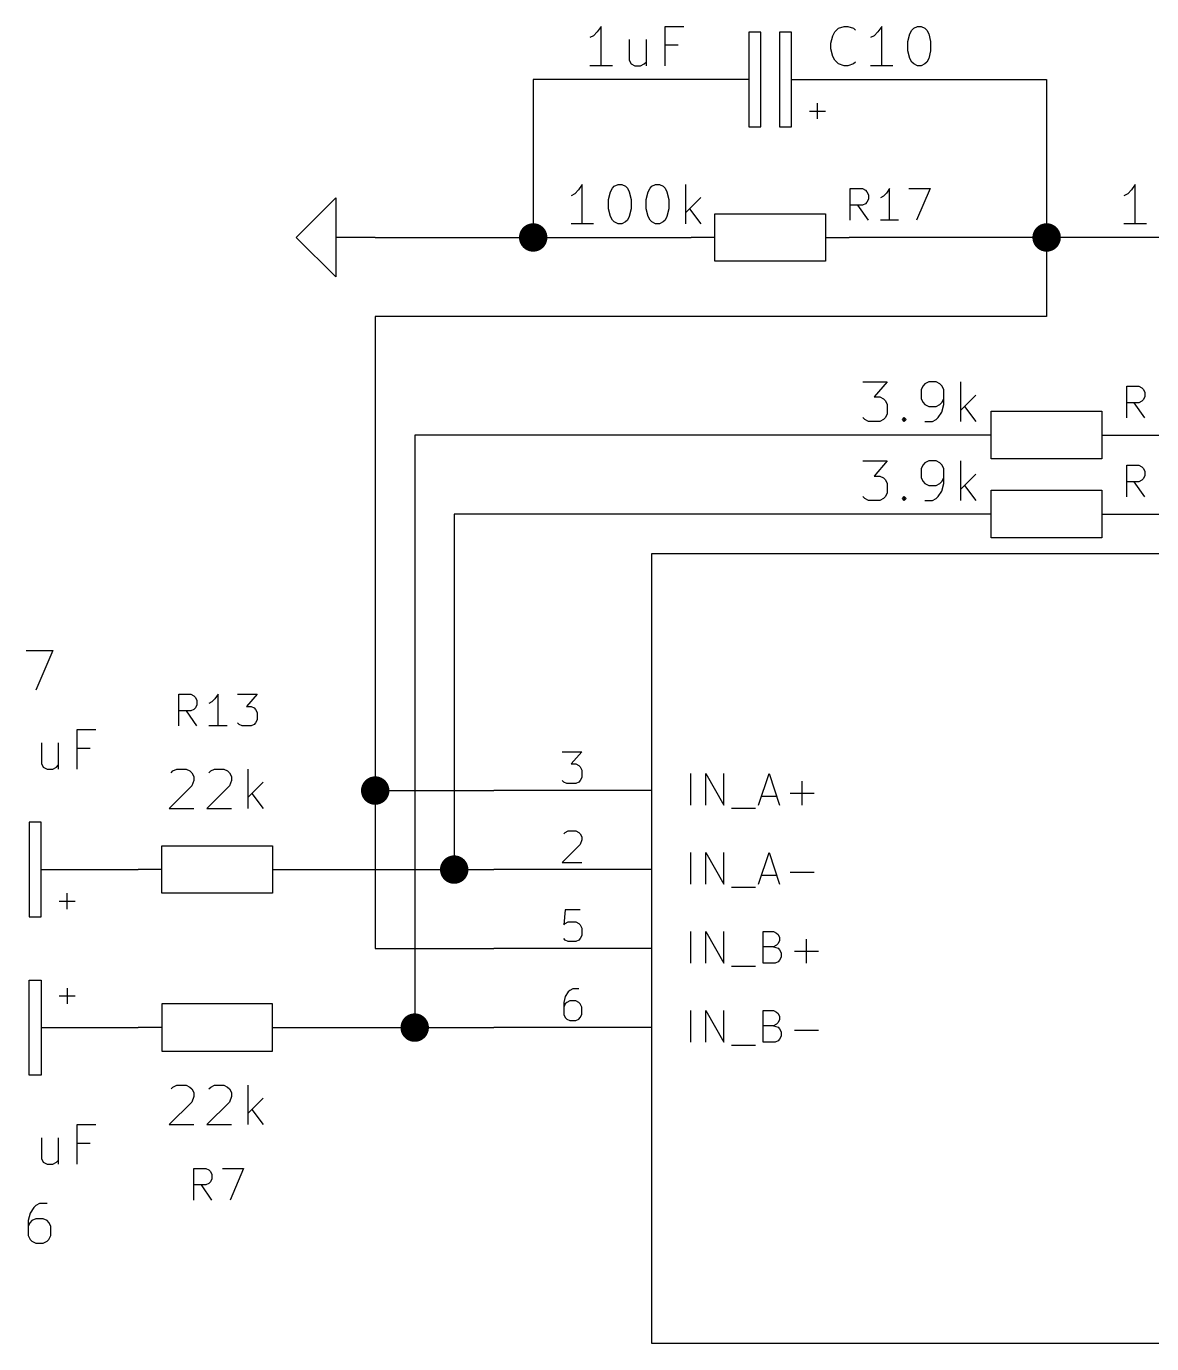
# Model space of a CAD drawing. Header units: inches. Extents: x 0.4 to 16.1, y -11.3 to -0.4.
# Drawn here: x 5.858 to 7.283, y -10 to -8.333 of the extents above; entities that cross this region are included whole.
import ezdxf

# ---------------------------------------------------------------- set-up
doc = ezdxf.new("R2010")
doc.units = ezdxf.units.IN
doc.header["$MEASUREMENT"] = 0
for name, color, linetype in [('GREENSIXTYFIVE', 129, 'CONTINUOUS'), ('LIGHTGREEN', 92, 'CONTINUOUS'), ('LIGHTRED', 12, 'CONTINUOUS'), ('RED', 14, 'CONTINUOUS'), ('WHITE', 250, 'CONTINUOUS')]:
    doc.layers.add(name, color=color, linetype=linetype)

msp = doc.modelspace()

# ---------------------------------------------------------------- linework, layer by layer
at = {"layer": 'GREENSIXTYFIVE', "linetype": 'CONTINUOUS'}
for p, q in [((6.586, -8.3328), (6.5812, -8.3399)), ((6.586, -8.3828), (6.586, -8.3328)), ((6.6669, -8.3828), (6.6669, -8.3328)), ((6.6669, -8.3328), (6.6907, -8.3328)), ((6.8817, -8.3399), (6.8864, -8.3352)), ((6.8864, -8.3352), (6.8936, -8.3328)), ((6.8936, -8.3328), (6.8983, -8.3328)), ((6.8983, -8.3328), (6.9055, -8.3352)), ((6.9055, -8.3352), (6.9079, -8.3376)), ((6.9412, -8.3328), (6.9364, -8.3399)), ((6.9412, -8.3828), (6.9412, -8.3328)), ((6.9793, -8.3376), (6.9817, -8.3352)), ((6.9817, -8.3352), (6.9864, -8.3328)), ((6.9864, -8.3328), (6.9912, -8.3328)), ((6.9912, -8.3328), (6.9959, -8.3352)), ((6.9959, -8.3352), (6.9983, -8.3376)), ((6.5764, -8.3447), (6.5717, -8.3471)), ((6.5812, -8.3399), (6.5764, -8.3447)), ((6.6217, -8.3495), (6.6217, -8.3757)), ((6.6431, -8.3495), (6.6431, -8.3828)), ((6.8769, -8.3542), (6.8793, -8.3447)), ((6.8793, -8.3447), (6.8817, -8.3399)), ((6.9317, -8.3447), (6.9269, -8.3471)), ((6.9364, -8.3399), (6.9317, -8.3447)), ((6.9745, -8.3518), (6.9769, -8.3423)), ((6.9745, -8.3638), (6.9745, -8.3518)), ((6.9769, -8.3423), (6.9793, -8.3376)), ((6.9983, -8.3376), (7.0007, -8.3423)), ((7.0007, -8.3423), (7.0031, -8.3518)), ((7.0031, -8.3518), (7.0031, -8.3638)), ((6.6836, -8.3566), (6.6669, -8.3566)), ((6.8769, -8.3614), (6.8769, -8.3542)), ((6.8793, -8.3709), (6.8769, -8.3614)), ((6.9769, -8.3733), (6.9745, -8.3638)), ((7.0031, -8.3638), (7.0007, -8.3733)), ((6.6002, -8.3828), (6.5717, -8.3828)), ((6.6217, -8.3757), (6.624, -8.3804)), ((6.624, -8.3804), (6.6288, -8.3828)), ((6.6288, -8.3828), (6.636, -8.3828)), ((6.636, -8.3828), (6.6407, -8.3804)), ((6.6407, -8.3804), (6.6431, -8.378)), ((6.8817, -8.3757), (6.8793, -8.3709)), ((6.8864, -8.3804), (6.8817, -8.3757)), ((6.8936, -8.3828), (6.8864, -8.3804)), ((6.8983, -8.3828), (6.8936, -8.3828)), ((6.9055, -8.3804), (6.8983, -8.3828)), ((6.9079, -8.378), (6.9055, -8.3804)), ((6.9555, -8.3828), (6.9269, -8.3828)), ((6.9793, -8.378), (6.9769, -8.3733)), ((6.9817, -8.3804), (6.9793, -8.378)), ((6.9864, -8.3828), (6.9817, -8.3804)), ((6.9912, -8.3828), (6.9864, -8.3828)), ((6.9959, -8.3804), (6.9912, -8.3828)), ((6.9983, -8.378), (6.9959, -8.3804)), ((7.0007, -8.3733), (6.9983, -8.378)), ((6.5621, -8.5328), (6.5574, -8.5399)), ((6.5621, -8.5828), (6.5621, -8.5328)), ((6.6002, -8.5376), (6.6026, -8.5352)), ((6.6026, -8.5352), (6.6074, -8.5328)), ((6.6074, -8.5328), (6.6121, -8.5328)), ((6.6121, -8.5328), (6.6169, -8.5352)), ((6.6169, -8.5352), (6.6193, -8.5376)), ((6.6479, -8.5376), (6.6502, -8.5352)), ((6.6502, -8.5352), (6.655, -8.5328)), ((6.655, -8.5328), (6.6598, -8.5328)), ((6.6598, -8.5328), (6.6645, -8.5352)), ((6.6645, -8.5352), (6.6669, -8.5376)), ((6.6931, -8.5828), (6.6931, -8.5328)), ((7.2621, -8.5328), (7.2574, -8.5399)), ((7.2621, -8.5828), (7.2621, -8.5328)), ((6.5526, -8.5447), (6.5479, -8.5471)), ((6.5574, -8.5399), (6.5526, -8.5447)), ((6.5955, -8.5519), (6.5979, -8.5423)), ((6.5955, -8.5638), (6.5955, -8.5519)), ((6.5979, -8.5423), (6.6002, -8.5376)), ((6.6193, -8.5376), (6.6217, -8.5423)), ((6.6217, -8.5423), (6.624, -8.5519)), ((6.624, -8.5519), (6.624, -8.5638)), ((6.6431, -8.5519), (6.6455, -8.5423)), ((6.6431, -8.5638), (6.6431, -8.5519)), ((6.6455, -8.5423), (6.6479, -8.5376)), ((6.6669, -8.5376), (6.6693, -8.5423)), ((6.6693, -8.5423), (6.6717, -8.5519)), ((6.6717, -8.5519), (6.6717, -8.5638)), ((6.7121, -8.5495), (6.6931, -8.5685)), ((6.9014, -8.5782), (6.9014, -8.5382)), ((6.9014, -8.5382), (6.9167, -8.5382)), ((6.9167, -8.5382), (6.9205, -8.5401)), ((6.9205, -8.5401), (6.9224, -8.5421)), ((6.9224, -8.5421), (6.9243, -8.5459)), ((6.9243, -8.5516), (6.9224, -8.5554)), ((6.9243, -8.5459), (6.9243, -8.5516)), ((6.9433, -8.5478), (6.9395, -8.5497)), ((6.9471, -8.544), (6.9433, -8.5478)), ((6.951, -8.5382), (6.9471, -8.544)), ((6.951, -8.5782), (6.951, -8.5382)), ((6.9757, -8.5382), (7.0024, -8.5382)), ((7.0024, -8.5382), (6.9852, -8.5782)), ((7.2526, -8.5447), (7.2479, -8.5471)), ((7.2574, -8.5399), (7.2526, -8.5447)), ((6.5979, -8.5733), (6.5955, -8.5638)), ((6.624, -8.5638), (6.6217, -8.5733)), ((6.6455, -8.5733), (6.6431, -8.5638)), ((6.6717, -8.5638), (6.6693, -8.5733)), ((6.6979, -8.5638), (6.7121, -8.5828)), ((6.9167, -8.5592), (6.9014, -8.5592)), ((6.9243, -8.5782), (6.911, -8.5592)), ((6.9205, -8.5573), (6.9167, -8.5592)), ((6.9224, -8.5554), (6.9205, -8.5573)), ((6.5764, -8.5828), (6.5479, -8.5828)), ((6.6002, -8.578), (6.5979, -8.5733)), ((6.6026, -8.5804), (6.6002, -8.578)), ((6.6074, -8.5828), (6.6026, -8.5804)), ((6.6121, -8.5828), (6.6074, -8.5828)), ((6.6169, -8.5804), (6.6121, -8.5828)), ((6.6193, -8.578), (6.6169, -8.5804)), ((6.6217, -8.5733), (6.6193, -8.578)), ((6.6479, -8.578), (6.6455, -8.5733)), ((6.6502, -8.5804), (6.6479, -8.578)), ((6.655, -8.5828), (6.6502, -8.5804)), ((6.6598, -8.5828), (6.655, -8.5828)), ((6.6645, -8.5804), (6.6598, -8.5828)), ((6.6669, -8.578), (6.6645, -8.5804)), ((6.6693, -8.5733), (6.6669, -8.578)), ((6.9624, -8.5782), (6.9395, -8.5782)), ((7.2764, -8.5828), (7.2479, -8.5828)), ((6.9174, -8.7828), (6.9483, -8.7828)), ((6.9174, -8.7828), (6.9483, -8.7828)), ((6.9483, -8.7828), (6.9317, -8.8019)), ((6.9483, -8.7828), (6.9317, -8.8019)), ((6.996, -8.7852), (6.9936, -8.7876)), ((6.996, -8.7852), (6.9936, -8.7876)), ((7.0007, -8.7828), (6.996, -8.7852)), ((7.0007, -8.7828), (6.996, -8.7852)), ((7.0102, -8.7828), (7.0007, -8.7828)), ((7.0102, -8.7828), (7.0007, -8.7828)), ((7.015, -8.7852), (7.0102, -8.7828)), ((7.015, -8.7852), (7.0102, -8.7828)), ((7.0174, -8.7876), (7.015, -8.7852)), ((7.0174, -8.7876), (7.015, -8.7852)), ((7.0412, -8.8328), (7.0412, -8.7828)), ((7.0412, -8.8328), (7.0412, -8.7828)), ((6.9317, -8.8019), (6.9388, -8.8019)), ((6.9317, -8.8019), (6.9388, -8.8019)), ((6.9388, -8.8019), (6.9436, -8.8042)), ((6.9388, -8.8019), (6.9436, -8.8042)), ((6.9936, -8.7876), (6.9912, -8.7923)), ((6.9936, -8.7876), (6.9912, -8.7923)), ((6.9912, -8.7923), (6.9912, -8.8042)), ((6.9912, -8.7923), (6.9912, -8.8042)), ((7.0198, -8.7923), (7.0174, -8.7876)), ((7.0198, -8.7923), (7.0174, -8.7876)), ((7.0198, -8.8114), (7.0198, -8.7923)), ((7.0198, -8.8114), (7.0198, -8.7923)), ((7.0602, -8.7995), (7.0412, -8.8185)), ((7.0602, -8.7995), (7.0412, -8.8185)), ((7.2514, -8.8282), (7.2514, -8.7882)), ((7.2514, -8.7882), (7.2667, -8.7882)), ((7.2514, -8.8282), (7.2514, -8.7882)), ((7.2514, -8.7882), (7.2667, -8.7882)), ((7.2667, -8.7882), (7.2705, -8.7901)), ((7.2667, -8.7882), (7.2705, -8.7901)), ((7.2705, -8.7901), (7.2724, -8.7921)), ((7.2705, -8.7901), (7.2724, -8.7921)), ((7.2724, -8.7921), (7.2743, -8.7959)), ((7.2724, -8.7921), (7.2743, -8.7959)), ((7.2743, -8.8016), (7.2724, -8.8054)), ((7.2743, -8.8016), (7.2724, -8.8054)), ((7.2743, -8.7959), (7.2743, -8.8016)), ((7.2743, -8.7959), (7.2743, -8.8016)), ((6.9436, -8.8042), (6.946, -8.8066)), ((6.9436, -8.8042), (6.946, -8.8066)), ((6.946, -8.8066), (6.9483, -8.8114)), ((6.946, -8.8066), (6.9483, -8.8114)), ((6.9483, -8.8114), (6.9483, -8.8233)), ((6.9483, -8.8114), (6.9483, -8.8233)), ((6.9912, -8.8042), (6.9936, -8.809)), ((6.9912, -8.8042), (6.9936, -8.809)), ((6.9936, -8.809), (6.996, -8.8114)), ((6.9936, -8.809), (6.996, -8.8114)), ((6.996, -8.8114), (7.0007, -8.8138)), ((6.996, -8.8114), (7.0007, -8.8138)), ((7.0007, -8.8138), (7.0102, -8.8138)), ((7.0007, -8.8138), (7.0102, -8.8138)), ((7.0102, -8.8138), (7.015, -8.8114)), ((7.0102, -8.8138), (7.015, -8.8114)), ((7.015, -8.8114), (7.0174, -8.809)), ((7.015, -8.8114), (7.0174, -8.809)), ((7.0174, -8.809), (7.0198, -8.8042)), ((7.0174, -8.809), (7.0198, -8.8042)), ((7.0174, -8.8209), (7.0198, -8.8114)), ((7.0174, -8.8209), (7.0198, -8.8114)), ((7.046, -8.8138), (7.0602, -8.8328)), ((7.046, -8.8138), (7.0602, -8.8328)), ((7.2667, -8.8092), (7.2514, -8.8092)), ((7.2667, -8.8092), (7.2514, -8.8092)), ((7.2743, -8.8282), (7.261, -8.8092)), ((7.2743, -8.8282), (7.261, -8.8092)), ((7.2705, -8.8073), (7.2667, -8.8092)), ((7.2705, -8.8073), (7.2667, -8.8092)), ((7.2724, -8.8054), (7.2705, -8.8073)), ((7.2724, -8.8054), (7.2705, -8.8073)), ((6.9198, -8.8304), (6.9174, -8.828)), ((6.9198, -8.8304), (6.9174, -8.828)), ((6.9245, -8.8328), (6.9198, -8.8304)), ((6.9245, -8.8328), (6.9198, -8.8304)), ((6.9388, -8.8328), (6.9245, -8.8328)), ((6.9388, -8.8328), (6.9245, -8.8328)), ((6.9436, -8.8304), (6.9388, -8.8328)), ((6.9436, -8.8304), (6.9388, -8.8328)), ((6.946, -8.828), (6.9436, -8.8304)), ((6.946, -8.828), (6.9436, -8.8304)), ((6.9483, -8.8233), (6.946, -8.828)), ((6.9483, -8.8233), (6.946, -8.828)), ((6.9674, -8.8304), (6.9698, -8.828)), ((6.9674, -8.8304), (6.9698, -8.828)), ((6.9698, -8.8328), (6.9674, -8.8304)), ((6.9698, -8.8328), (6.9674, -8.8304)), ((6.9698, -8.828), (6.9721, -8.8304)), ((6.9698, -8.828), (6.9698, -8.8328)), ((6.9698, -8.828), (6.9721, -8.8304)), ((6.9698, -8.828), (6.9698, -8.8328)), ((6.9721, -8.8304), (6.9698, -8.8328)), ((6.9721, -8.8304), (6.9698, -8.8328)), ((6.996, -8.8328), (7.0055, -8.8328)), ((6.996, -8.8328), (7.0055, -8.8328)), ((7.0055, -8.8328), (7.0102, -8.8304)), ((7.0055, -8.8328), (7.0102, -8.8304)), ((7.0102, -8.8304), (7.0126, -8.828)), ((7.0102, -8.8304), (7.0126, -8.828)), ((7.0126, -8.828), (7.0174, -8.8209)), ((7.0126, -8.828), (7.0174, -8.8209)), ((6.9174, -8.8828), (6.9483, -8.8828)), ((6.9174, -8.8828), (6.9483, -8.8828)), ((6.9483, -8.8828), (6.9317, -8.9019)), ((6.9483, -8.8828), (6.9317, -8.9019)), ((6.996, -8.8852), (6.9936, -8.8876)), ((6.996, -8.8852), (6.9936, -8.8876)), ((7.0007, -8.8828), (6.996, -8.8852)), ((7.0007, -8.8828), (6.996, -8.8852)), ((7.0102, -8.8828), (7.0007, -8.8828)), ((7.0102, -8.8828), (7.0007, -8.8828)), ((7.015, -8.8852), (7.0102, -8.8828)), ((7.015, -8.8852), (7.0102, -8.8828)), ((7.0174, -8.8876), (7.015, -8.8852)), ((7.0174, -8.8876), (7.015, -8.8852)), ((7.0412, -8.9328), (7.0412, -8.8828)), ((7.0412, -8.9328), (7.0412, -8.8828)), ((6.9317, -8.9019), (6.9388, -8.9019)), ((6.9317, -8.9019), (6.9388, -8.9019)), ((6.9388, -8.9019), (6.9436, -8.9042)), ((6.9388, -8.9019), (6.9436, -8.9042)), ((6.9936, -8.8876), (6.9912, -8.8923)), ((6.9936, -8.8876), (6.9912, -8.8923)), ((6.9912, -8.8923), (6.9912, -8.9042)), ((6.9912, -8.8923), (6.9912, -8.9042)), ((7.0198, -8.8923), (7.0174, -8.8876)), ((7.0198, -8.8923), (7.0174, -8.8876)), ((7.0198, -8.9114), (7.0198, -8.8923)), ((7.0198, -8.9114), (7.0198, -8.8923)), ((7.0602, -8.8995), (7.0412, -8.9185)), ((7.0602, -8.8995), (7.0412, -8.9185)), ((7.2514, -8.9282), (7.2514, -8.8882)), ((7.2514, -8.8882), (7.2667, -8.8882)), ((7.2514, -8.9282), (7.2514, -8.8882)), ((7.2514, -8.8882), (7.2667, -8.8882)), ((7.2667, -8.8882), (7.2705, -8.8901)), ((7.2667, -8.8882), (7.2705, -8.8901)), ((7.2705, -8.8901), (7.2724, -8.8921)), ((7.2705, -8.8901), (7.2724, -8.8921)), ((7.2724, -8.8921), (7.2743, -8.8959)), ((7.2724, -8.8921), (7.2743, -8.8959)), ((7.2743, -8.9016), (7.2724, -8.9054)), ((7.2743, -8.9016), (7.2724, -8.9054)), ((7.2743, -8.8959), (7.2743, -8.9016)), ((7.2743, -8.8959), (7.2743, -8.9016)), ((6.9436, -8.9042), (6.946, -8.9066)), ((6.9436, -8.9042), (6.946, -8.9066)), ((6.946, -8.9066), (6.9483, -8.9114)), ((6.946, -8.9066), (6.9483, -8.9114)), ((6.9483, -8.9114), (6.9483, -8.9233)), ((6.9483, -8.9114), (6.9483, -8.9233)), ((6.9912, -8.9042), (6.9936, -8.909)), ((6.9912, -8.9042), (6.9936, -8.909)), ((6.9936, -8.909), (6.996, -8.9114)), ((6.9936, -8.909), (6.996, -8.9114)), ((6.996, -8.9114), (7.0007, -8.9138)), ((6.996, -8.9114), (7.0007, -8.9138)), ((7.0007, -8.9138), (7.0102, -8.9138)), ((7.0007, -8.9138), (7.0102, -8.9138)), ((7.0102, -8.9138), (7.015, -8.9114)), ((7.0102, -8.9138), (7.015, -8.9114)), ((7.015, -8.9114), (7.0174, -8.909)), ((7.015, -8.9114), (7.0174, -8.909)), ((7.0174, -8.909), (7.0198, -8.9042)), ((7.0174, -8.909), (7.0198, -8.9042)), ((7.0174, -8.9209), (7.0198, -8.9114)), ((7.0174, -8.9209), (7.0198, -8.9114)), ((7.046, -8.9138), (7.0602, -8.9328)), ((7.046, -8.9138), (7.0602, -8.9328)), ((7.2667, -8.9092), (7.2514, -8.9092)), ((7.2667, -8.9092), (7.2514, -8.9092)), ((7.2743, -8.9282), (7.261, -8.9092)), ((7.2743, -8.9282), (7.261, -8.9092)), ((7.2705, -8.9073), (7.2667, -8.9092)), ((7.2705, -8.9073), (7.2667, -8.9092)), ((7.2724, -8.9054), (7.2705, -8.9073)), ((7.2724, -8.9054), (7.2705, -8.9073)), ((6.9198, -8.9304), (6.9174, -8.928)), ((6.9198, -8.9304), (6.9174, -8.928)), ((6.9245, -8.9328), (6.9198, -8.9304)), ((6.9245, -8.9328), (6.9198, -8.9304)), ((6.9388, -8.9328), (6.9245, -8.9328)), ((6.9388, -8.9328), (6.9245, -8.9328)), ((6.9436, -8.9304), (6.9388, -8.9328)), ((6.9436, -8.9304), (6.9388, -8.9328)), ((6.946, -8.928), (6.9436, -8.9304)), ((6.946, -8.928), (6.9436, -8.9304)), ((6.9483, -8.9233), (6.946, -8.928)), ((6.9483, -8.9233), (6.946, -8.928)), ((6.9674, -8.9304), (6.9698, -8.928)), ((6.9674, -8.9304), (6.9698, -8.928)), ((6.9698, -8.9328), (6.9674, -8.9304)), ((6.9698, -8.9328), (6.9674, -8.9304)), ((6.9698, -8.928), (6.9721, -8.9304)), ((6.9698, -8.928), (6.9698, -8.9328)), ((6.9698, -8.928), (6.9721, -8.9304)), ((6.9698, -8.928), (6.9698, -8.9328)), ((6.9721, -8.9304), (6.9698, -8.9328)), ((6.9721, -8.9304), (6.9698, -8.9328)), ((6.996, -8.9328), (7.0055, -8.9328)), ((6.996, -8.9328), (7.0055, -8.9328)), ((7.0055, -8.9328), (7.0102, -8.9304)), ((7.0055, -8.9328), (7.0102, -8.9304)), ((7.0102, -8.9304), (7.0126, -8.928)), ((7.0102, -8.9304), (7.0126, -8.928)), ((7.0126, -8.928), (7.0174, -8.9209)), ((7.0126, -8.928), (7.0174, -8.9209)), ((5.8583, -9.1228), (5.8917, -9.1228)), ((5.8917, -9.1228), (5.8702, -9.1728)), ((6.0514, -9.2182), (6.0514, -9.1782)), ((6.0514, -9.1782), (6.0667, -9.1782)), ((6.0667, -9.1782), (6.0705, -9.1801)), ((6.0705, -9.1801), (6.0724, -9.1821)), ((6.0724, -9.1821), (6.0743, -9.1859)), ((6.0743, -9.1859), (6.0743, -9.1916)), ((6.0971, -9.184), (6.0933, -9.1878)), ((6.101, -9.1782), (6.0971, -9.184)), ((6.101, -9.2182), (6.101, -9.1782)), ((6.1257, -9.1782), (6.1505, -9.1782)), ((6.1505, -9.1782), (6.1371, -9.1935)), ((6.0667, -9.1992), (6.0514, -9.1992)), ((6.0743, -9.2182), (6.061, -9.1992)), ((6.0705, -9.1973), (6.0667, -9.1992)), ((6.0724, -9.1954), (6.0705, -9.1973)), ((6.0743, -9.1916), (6.0724, -9.1954)), ((6.0933, -9.1878), (6.0895, -9.1897)), ((6.1371, -9.1935), (6.1429, -9.1935)), ((6.1429, -9.1935), (6.1467, -9.1954)), ((6.1467, -9.1954), (6.1486, -9.1973)), ((6.1486, -9.1973), (6.1505, -9.2011)), ((6.1505, -9.2011), (6.1505, -9.2106)), ((6.1124, -9.2182), (6.0895, -9.2182)), ((6.1276, -9.2163), (6.1257, -9.2144)), ((6.1314, -9.2182), (6.1276, -9.2163)), ((6.1429, -9.2182), (6.1314, -9.2182)), ((6.1467, -9.2163), (6.1429, -9.2182)), ((6.1486, -9.2144), (6.1467, -9.2163)), ((6.1505, -9.2106), (6.1486, -9.2144)), ((5.9226, -9.2728), (5.9226, -9.2228)), ((5.9226, -9.2228), (5.9464, -9.2228)), ((5.8774, -9.2395), (5.8774, -9.2657)), ((5.8988, -9.2395), (5.8988, -9.2728)), ((5.9393, -9.2466), (5.9226, -9.2466)), ((5.8774, -9.2657), (5.8798, -9.2704)), ((5.8964, -9.2704), (5.8988, -9.268)), ((5.8798, -9.2704), (5.8845, -9.2728)), ((5.8845, -9.2728), (5.8917, -9.2728)), ((5.8917, -9.2728), (5.8964, -9.2704)), ((6.0417, -9.2776), (6.044, -9.2752)), ((6.044, -9.2752), (6.0488, -9.2728)), ((6.0488, -9.2728), (6.0607, -9.2728)), ((6.0607, -9.2728), (6.0655, -9.2752)), ((6.0655, -9.2752), (6.0679, -9.2776)), ((6.0679, -9.2776), (6.0702, -9.2823)), ((6.0702, -9.2823), (6.0702, -9.2871)), ((6.0893, -9.2776), (6.0917, -9.2752)), ((6.0917, -9.2752), (6.0964, -9.2728)), ((6.0964, -9.2728), (6.1083, -9.2728)), ((6.1083, -9.2728), (6.1131, -9.2752)), ((6.1131, -9.2752), (6.1155, -9.2776)), ((6.1155, -9.2776), (6.1179, -9.2823)), ((6.1179, -9.2823), (6.1179, -9.2871)), ((6.1393, -9.3228), (6.1393, -9.2728)), ((6.6995, -9.3185), (6.6995, -9.2785)), ((6.7186, -9.3185), (6.7186, -9.2785)), ((6.7186, -9.2785), (6.7414, -9.3185)), ((6.7414, -9.3185), (6.7414, -9.2785)), ((6.7852, -9.3185), (6.7986, -9.2785)), ((6.7986, -9.2785), (6.8119, -9.3185)), ((6.0679, -9.2942), (6.0393, -9.3228)), ((6.0702, -9.2871), (6.0679, -9.2942)), ((6.1155, -9.2942), (6.0869, -9.3228)), ((6.1179, -9.2871), (6.1155, -9.2942)), ((6.1583, -9.2895), (6.1393, -9.3085)), ((6.8405, -9.3185), (6.8405, -9.288)), ((6.144, -9.3038), (6.1583, -9.3228)), ((6.789, -9.3071), (6.8081, -9.3071)), ((6.8252, -9.3033), (6.8557, -9.3033)), ((6.0393, -9.3228), (6.0702, -9.3228)), ((6.0869, -9.3228), (6.1179, -9.3228)), ((6.751, -9.3223), (6.7814, -9.3223)), ((6.6995, -9.4185), (6.6995, -9.3785)), ((6.7186, -9.4185), (6.7186, -9.3785)), ((6.7186, -9.3785), (6.7414, -9.4185)), ((6.7414, -9.4185), (6.7414, -9.3785)), ((6.7852, -9.4185), (6.7986, -9.3785)), ((6.7986, -9.3785), (6.8119, -9.4185)), ((6.789, -9.4071), (6.8081, -9.4071)), ((6.8252, -9.4033), (6.8557, -9.4033)), ((6.751, -9.4223), (6.7814, -9.4223)), ((6.6995, -9.5185), (6.6995, -9.4785)), ((6.7186, -9.5185), (6.7186, -9.4785)), ((6.7186, -9.4785), (6.7414, -9.5185)), ((6.7414, -9.5185), (6.7414, -9.4785)), ((6.791, -9.5185), (6.791, -9.4785)), ((6.791, -9.4785), (6.8043, -9.4785)), ((6.8043, -9.4785), (6.8081, -9.4804)), ((6.8081, -9.4804), (6.81, -9.4823)), ((6.81, -9.4823), (6.8119, -9.4861)), ((6.8119, -9.4861), (6.8119, -9.4899)), ((6.8043, -9.4976), (6.791, -9.4976)), ((6.8081, -9.4956), (6.8043, -9.4976)), ((6.8043, -9.4976), (6.81, -9.4995)), ((6.81, -9.4937), (6.8081, -9.4956)), ((6.8119, -9.4899), (6.81, -9.4937)), ((6.81, -9.4995), (6.8119, -9.5014)), ((6.8119, -9.5014), (6.8138, -9.5052)), ((6.8462, -9.5185), (6.8462, -9.488)), ((6.8062, -9.5185), (6.791, -9.5185)), ((6.81, -9.5166), (6.8062, -9.5185)), ((6.8119, -9.5147), (6.81, -9.5166)), ((6.8138, -9.5109), (6.8119, -9.5147)), ((6.8138, -9.5052), (6.8138, -9.5109)), ((6.831, -9.5033), (6.8614, -9.5033)), ((6.751, -9.5223), (6.7814, -9.5223)), ((6.6995, -9.6185), (6.6995, -9.5785)), ((6.7186, -9.6185), (6.7186, -9.5785)), ((6.7186, -9.5785), (6.7414, -9.6185)), ((6.7414, -9.6185), (6.7414, -9.5785)), ((6.791, -9.6185), (6.791, -9.5785)), ((6.791, -9.5785), (6.8043, -9.5785)), ((6.8043, -9.5785), (6.8081, -9.5804)), ((6.8081, -9.5804), (6.81, -9.5823)), ((6.81, -9.5823), (6.8119, -9.5861)), ((6.8119, -9.5861), (6.8119, -9.5899)), ((6.8043, -9.5976), (6.791, -9.5976)), ((6.8081, -9.5956), (6.8043, -9.5976)), ((6.8043, -9.5976), (6.81, -9.5995)), ((6.81, -9.5937), (6.8081, -9.5956)), ((6.8119, -9.5899), (6.81, -9.5937)), ((6.81, -9.5995), (6.8119, -9.6014)), ((6.8119, -9.6014), (6.8138, -9.6052)), ((6.8062, -9.6185), (6.791, -9.6185)), ((6.81, -9.6166), (6.8062, -9.6185)), ((6.8119, -9.6147), (6.81, -9.6166)), ((6.8138, -9.6109), (6.8119, -9.6147)), ((6.8138, -9.6052), (6.8138, -9.6109)), ((6.831, -9.6033), (6.8614, -9.6033)), ((6.751, -9.6223), (6.7814, -9.6223)), ((6.0417, -9.6776), (6.044, -9.6752)), ((6.044, -9.6752), (6.0488, -9.6728)), ((6.0488, -9.6728), (6.0607, -9.6728)), ((6.0607, -9.6728), (6.0655, -9.6752)), ((6.0655, -9.6752), (6.0679, -9.6776)), ((6.0679, -9.6776), (6.0702, -9.6823)), ((6.0702, -9.6823), (6.0702, -9.6871)), ((6.0893, -9.6776), (6.0917, -9.6752)), ((6.0917, -9.6752), (6.0964, -9.6728)), ((6.0964, -9.6728), (6.1083, -9.6728)), ((6.1083, -9.6728), (6.1131, -9.6752)), ((6.1131, -9.6752), (6.1155, -9.6776)), ((6.1155, -9.6776), (6.1179, -9.6823)), ((6.1179, -9.6823), (6.1179, -9.6871)), ((6.1393, -9.7228), (6.1393, -9.6728)), ((6.0679, -9.6942), (6.0393, -9.7228)), ((6.0702, -9.6871), (6.0679, -9.6942)), ((6.1155, -9.6942), (6.0869, -9.7228)), ((6.1179, -9.6871), (6.1155, -9.6942)), ((6.1583, -9.6895), (6.1393, -9.7085)), ((6.144, -9.7038), (6.1583, -9.7228)), ((5.9226, -9.7728), (5.9226, -9.7228)), ((5.9226, -9.7228), (5.9464, -9.7228)), ((6.0393, -9.7228), (6.0702, -9.7228)), ((6.0869, -9.7228), (6.1179, -9.7228)), ((5.8774, -9.7395), (5.8774, -9.7657)), ((5.8988, -9.7395), (5.8988, -9.7728)), ((5.9393, -9.7466), (5.9226, -9.7466)), ((5.8774, -9.7657), (5.8798, -9.7704)), ((5.8964, -9.7704), (5.8988, -9.768)), ((5.8798, -9.7704), (5.8845, -9.7728)), ((5.8845, -9.7728), (5.8917, -9.7728)), ((5.8917, -9.7728), (5.8964, -9.7704)), ((6.0705, -9.8182), (6.0705, -9.7782)), ((6.0705, -9.7782), (6.0857, -9.7782)), ((6.0857, -9.7782), (6.0895, -9.7801)), ((6.0895, -9.7801), (6.0914, -9.782)), ((6.0914, -9.782), (6.0933, -9.7859)), ((6.0933, -9.7859), (6.0933, -9.7916)), ((6.1067, -9.7782), (6.1333, -9.7782)), ((6.1333, -9.7782), (6.1162, -9.8182)), ((6.0857, -9.7992), (6.0705, -9.7992)), ((6.0933, -9.8182), (6.08, -9.7992)), ((6.0895, -9.7973), (6.0857, -9.7992)), ((6.0914, -9.7954), (6.0895, -9.7973)), ((6.0933, -9.7916), (6.0914, -9.7954)), ((5.8631, -9.8347), (5.8607, -9.8442)), ((5.8679, -9.8276), (5.8631, -9.8347)), ((5.8702, -9.8252), (5.8679, -9.8276)), ((5.875, -9.8228), (5.8702, -9.8252)), ((5.8845, -9.8228), (5.875, -9.8228)), ((5.8607, -9.8442), (5.8607, -9.8633)), ((5.8631, -9.8466), (5.8607, -9.8514)), ((5.8655, -9.8442), (5.8631, -9.8466)), ((5.8702, -9.8419), (5.8655, -9.8442)), ((5.8798, -9.8419), (5.8702, -9.8419)), ((5.8845, -9.8442), (5.8798, -9.8419)), ((5.8869, -9.8466), (5.8845, -9.8442)), ((5.8893, -9.8514), (5.8869, -9.8466)), ((5.8893, -9.8633), (5.8893, -9.8514)), ((5.8607, -9.8633), (5.8631, -9.868)), ((5.8631, -9.868), (5.8655, -9.8704)), ((5.8845, -9.8704), (5.8869, -9.868)), ((5.8869, -9.868), (5.8893, -9.8633)), ((5.8655, -9.8704), (5.8702, -9.8728)), ((5.8702, -9.8728), (5.8798, -9.8728)), ((5.8798, -9.8728), (5.8845, -9.8704))]:
    msp.add_line(p, q, dxfattribs=at)
at = {"layer": 'LIGHTGREEN', "linetype": 'CONTINUOUS'}
for p, q in [((6.5, -8.4), (6.5, -8.6)), ((6.7, -8.4), (6.5, -8.4)), ((6.9, -8.4), (7.15, -8.4)), ((7.15, -8.4), (7.15, -8.6)), ((6.3, -8.6), (6.5, -8.6)), ((6.5, -8.6), (6.7, -8.6)), ((7.15, -8.6), (6.9, -8.6)), ((7.4, -8.6), (7.15, -8.6)), ((7.15, -8.6), (7.15, -8.7)), ((6.3, -8.7), (6.3, -9.3)), ((7.15, -8.7), (6.3, -8.7)), ((6.35, -8.85), (6.35, -9.6)), ((7.05, -8.85), (6.35, -8.85)), ((7.25, -8.85), (7.95, -8.85)), ((6.4, -8.95), (6.4, -9.4)), ((7.05, -8.95), (6.4, -8.95)), ((7.25, -8.95), (7.9, -8.95)), ((6.3, -9.3), (6.45, -9.3)), ((6.3, -9.3), (6.3, -9.5)), ((5.95, -9.4), (6, -9.4)), ((6.2, -9.4), (6.4, -9.4)), ((6.4, -9.4), (6.45, -9.4)), ((6.3, -9.5), (6.45, -9.5)), ((5.95, -9.6), (6, -9.6)), ((6.2, -9.6), (6.35, -9.6)), ((6.35, -9.6), (6.45, -9.6))]:
    msp.add_line(p, q, dxfattribs=at)
at = {"layer": 'LIGHTGREEN', "const_width": 0.018}
for points in [[(6.491, -8.6, 1), (6.509, -8.6, 1)], [(7.141, -8.6, 1), (7.159, -8.6, 1)], [(6.291, -9.3, 1), (6.309, -9.3, 1)], [(6.391, -9.4, 1), (6.409, -9.4, 1)], [(6.341, -9.6, 1), (6.359, -9.6, 1)]]:
    msp.add_lwpolyline(points, format="xyb", close=True, dxfattribs=at)
at = {"layer": 'LIGHTRED', "linetype": 'CONTINUOUS'}
for p, q in [((6.5367, -9.2511), (6.5614, -9.2511)), ((6.5614, -9.2511), (6.5481, -9.2663)), ((6.5481, -9.2663), (6.5538, -9.2663)), ((6.5538, -9.2663), (6.5576, -9.2682)), ((6.5576, -9.2682), (6.5595, -9.2701)), ((6.5595, -9.2701), (6.5614, -9.274)), ((6.5614, -9.2835), (6.5595, -9.2873)), ((6.5614, -9.274), (6.5614, -9.2835)), ((6.5386, -9.2892), (6.5367, -9.2873)), ((6.5424, -9.2911), (6.5386, -9.2892)), ((6.5538, -9.2911), (6.5424, -9.2911)), ((6.5576, -9.2892), (6.5538, -9.2911)), ((6.5595, -9.2873), (6.5576, -9.2892)), ((6.5405, -9.353), (6.5443, -9.3511)), ((6.5443, -9.3511), (6.5538, -9.3511)), ((6.5538, -9.3511), (6.5576, -9.353)), ((6.5595, -9.3682), (6.5367, -9.3911)), ((6.5386, -9.3549), (6.5405, -9.353)), ((6.5576, -9.353), (6.5595, -9.3549)), ((6.5595, -9.3549), (6.5614, -9.3587)), ((6.5614, -9.3625), (6.5595, -9.3682)), ((6.5614, -9.3587), (6.5614, -9.3625)), ((6.5367, -9.3911), (6.5614, -9.3911)), ((6.5405, -9.4511), (6.5386, -9.4701)), ((6.5595, -9.4511), (6.5405, -9.4511)), ((6.5386, -9.4701), (6.5405, -9.4682)), ((6.5405, -9.4682), (6.5443, -9.4663)), ((6.5443, -9.4663), (6.5538, -9.4663)), ((6.5538, -9.4663), (6.5576, -9.4682)), ((6.5576, -9.4682), (6.5595, -9.4701)), ((6.5595, -9.4701), (6.5614, -9.474)), ((6.5614, -9.4835), (6.5595, -9.4873)), ((6.5614, -9.474), (6.5614, -9.4835)), ((6.5405, -9.4892), (6.5386, -9.4873)), ((6.5443, -9.4911), (6.5405, -9.4892)), ((6.5538, -9.4911), (6.5443, -9.4911)), ((6.5576, -9.4892), (6.5538, -9.4911)), ((6.5595, -9.4873), (6.5576, -9.4892)), ((6.5462, -9.553), (6.5443, -9.5549)), ((6.55, -9.5511), (6.5462, -9.553)), ((6.5576, -9.5511), (6.55, -9.5511)), ((6.5405, -9.5606), (6.5386, -9.5682)), ((6.5386, -9.5682), (6.5386, -9.5835)), ((6.5443, -9.5549), (6.5405, -9.5606)), ((6.5424, -9.5682), (6.5405, -9.5701)), ((6.5462, -9.5663), (6.5424, -9.5682)), ((6.5538, -9.5663), (6.5462, -9.5663)), ((6.5576, -9.5682), (6.5538, -9.5663)), ((6.5595, -9.5701), (6.5576, -9.5682)), ((6.5405, -9.5701), (6.5386, -9.574)), ((6.5386, -9.5835), (6.5405, -9.5873)), ((6.5614, -9.574), (6.5595, -9.5701)), ((6.5595, -9.5873), (6.5614, -9.5835)), ((6.5614, -9.5835), (6.5614, -9.574)), ((6.5405, -9.5873), (6.5424, -9.5892)), ((6.5424, -9.5892), (6.5462, -9.5911)), ((6.5462, -9.5911), (6.5538, -9.5911)), ((6.5538, -9.5911), (6.5576, -9.5892)), ((6.5576, -9.5892), (6.5595, -9.5873))]:
    msp.add_line(p, q, dxfattribs=at)
at = {"layer": 'RED', "linetype": 'CONTINUOUS'}
for p, q in [((6.788, -8.34), (6.773, -8.34)), ((6.773, -8.34), (6.773, -8.46)), ((6.788, -8.46), (6.788, -8.34)), ((6.827, -8.34), (6.812, -8.34)), ((6.812, -8.34), (6.812, -8.46)), ((6.827, -8.46), (6.827, -8.34)), ((6.773, -8.4), (6.7, -8.4)), ((6.827, -8.4), (6.9, -8.4)), ((6.86, -8.45), (6.86, -8.43)), ((6.85, -8.44), (6.87, -8.44)), ((6.773, -8.46), (6.788, -8.46)), ((6.812, -8.46), (6.827, -8.46)), ((6.2, -8.6), (6.25, -8.55)), ((6.25, -8.55), (6.25, -8.6)), ((6.73, -8.63), (6.73, -8.57)), ((6.73, -8.57), (6.87, -8.57)), ((6.87, -8.57), (6.87, -8.63)), ((6.25, -8.65), (6.2, -8.6)), ((6.3, -8.6), (6.25, -8.6)), ((6.25, -8.6), (6.25, -8.65)), ((6.73, -8.6), (6.7, -8.6)), ((6.87, -8.6), (6.9, -8.6)), ((6.87, -8.63), (6.73, -8.63)), ((7.08, -8.88), (7.08, -8.82)), ((7.08, -8.82), (7.22, -8.82)), ((7.22, -8.82), (7.22, -8.88)), ((7.08, -8.85), (7.05, -8.85)), ((7.08, -8.85), (7.05, -8.85)), ((7.22, -8.85), (7.25, -8.85)), ((7.22, -8.85), (7.25, -8.85)), ((7.22, -8.88), (7.08, -8.88)), ((7.08, -8.98), (7.08, -8.92)), ((7.08, -8.92), (7.22, -8.92)), ((7.22, -8.92), (7.22, -8.98)), ((7.08, -8.95), (7.05, -8.95)), ((7.08, -8.95), (7.05, -8.95)), ((7.22, -8.95), (7.25, -8.95)), ((7.22, -8.95), (7.25, -8.95)), ((7.22, -8.98), (7.08, -8.98)), ((6.65, -10), (6.65, -9)), ((6.65, -9), (7.65, -9)), ((6.65, -9.3), (6.45, -9.3)), ((5.877, -9.34), (5.862, -9.34)), ((5.862, -9.34), (5.862, -9.46)), ((5.877, -9.46), (5.877, -9.34)), ((6.03, -9.43), (6.03, -9.37)), ((6.03, -9.37), (6.17, -9.37)), ((6.17, -9.37), (6.17, -9.43)), ((5.877, -9.4), (5.95, -9.4)), ((6.03, -9.4), (6, -9.4)), ((6.17, -9.4), (6.2, -9.4)), ((6.65, -9.4), (6.45, -9.4)), ((5.91, -9.45), (5.91, -9.43)), ((6.17, -9.43), (6.03, -9.43)), ((5.9, -9.44), (5.92, -9.44)), ((5.862, -9.46), (5.877, -9.46)), ((6.65, -9.5), (6.45, -9.5)), ((5.862, -9.66), (5.862, -9.54)), ((5.862, -9.54), (5.877, -9.54)), ((5.877, -9.54), (5.877, -9.66)), ((5.91, -9.55), (5.91, -9.57)), ((5.9, -9.56), (5.92, -9.56)), ((6.17, -9.57), (6.03, -9.57)), ((6.03, -9.57), (6.03, -9.63)), ((6.17, -9.63), (6.17, -9.57)), ((5.877, -9.6), (5.95, -9.6)), ((6.03, -9.6), (6, -9.6)), ((6.17, -9.6), (6.2, -9.6)), ((6.65, -9.6), (6.45, -9.6)), ((6.03, -9.63), (6.17, -9.63)), ((5.877, -9.66), (5.862, -9.66)), ((7.65, -10), (6.65, -10))]:
    msp.add_line(p, q, dxfattribs=at)
at = {"layer": 'WHITE', "linetype": 'CONTINUOUS'}
for p, q in [((6.65, -10), (6.65, -9)), ((6.65, -9), (7.65, -9)), ((7.65, -10), (6.65, -10))]:
    msp.add_line(p, q, dxfattribs=at)

doc.saveas('drawing.dxf')
